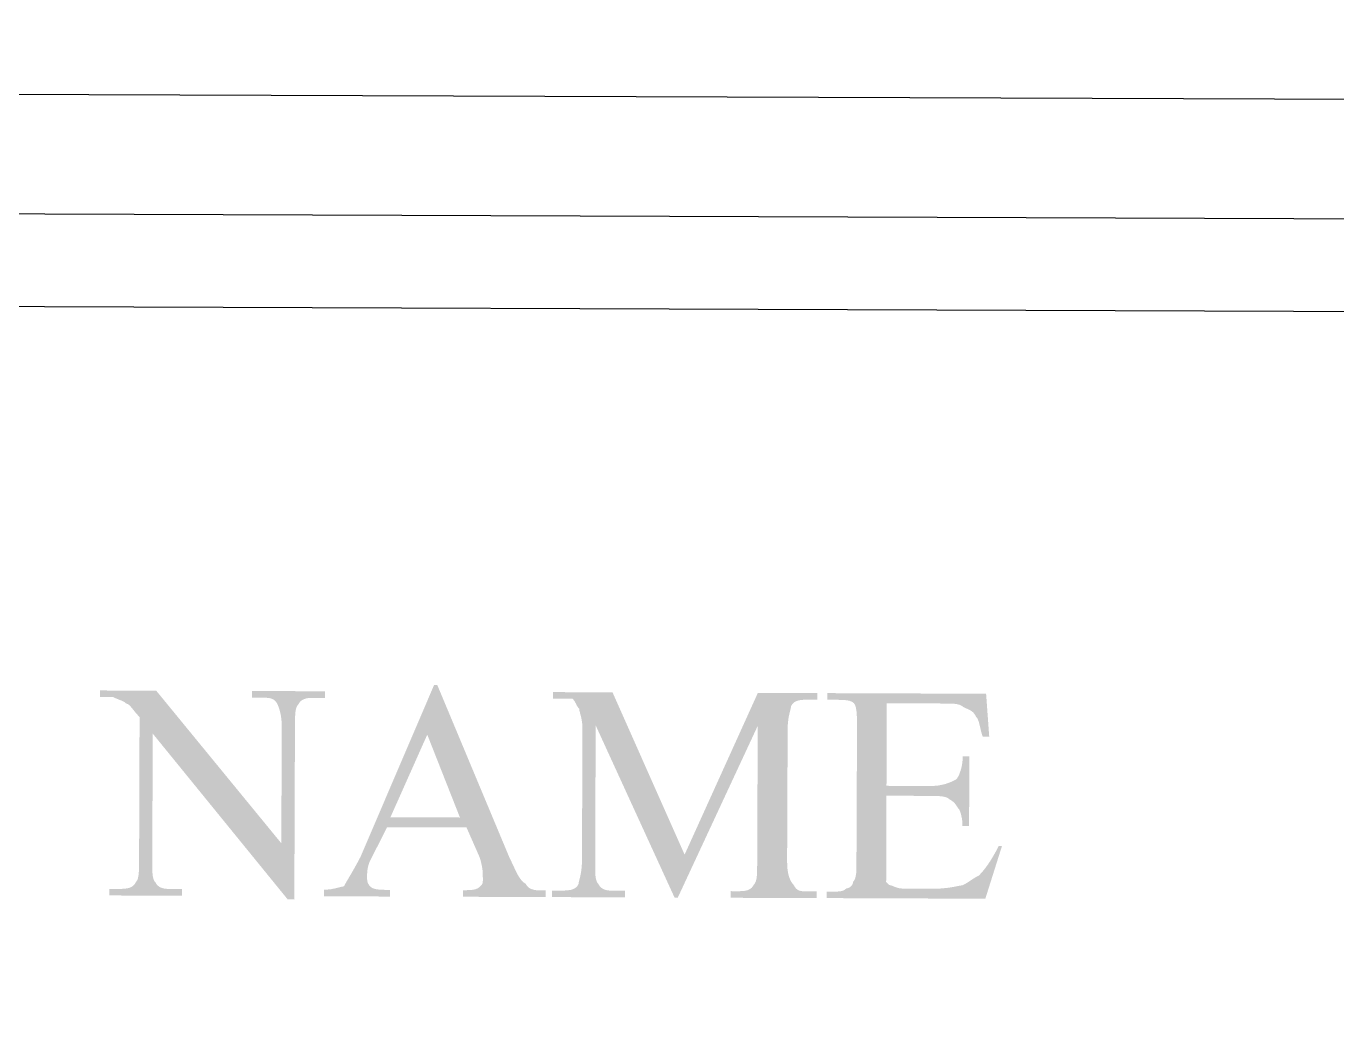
# Model space of a CAD drawing. Header units: millimetres. Extents: x -125 to 146, y -26 to 163.
# Drawn here: x 113.02 to 129.83, y 149.94 to 162.62 of the extents above; entities that cross this region are included whole.
import ezdxf
from ezdxf.xclip import XClip

# ---------------------------------------------------------------- set-up
doc = ezdxf.new("R2010")
doc.units = ezdxf.units.MM
doc.header["$MEASUREMENT"] = 0
doc.header["$XCLIPFRAME"] = 0
doc.layers.get('0').update_dxf_attribs({"color": 255, "linetype": 'CONTINUOUS'})

# ---------------------------------------------------------------- blocks, each defined once
blk = doc.blocks.new('MF3276_2')
at = {"color": 7, "linetype": 'Continuous', "lineweight": 25, "true_color": 0x000007}
blk.add_lwpolyline([(11.099, 269.319), (11.099, -7.784), (199.197, -7.784), (199.197, 269.319)], close=True, dxfattribs=at)
blk = doc.blocks.new('MF5382_3')
at = {"color": 7, "linetype": 'Continuous', "lineweight": 25, "true_color": 0x000007}
blk.add_lwpolyline([(197.67, 53.755), (197.67, -5.961), (171.424, -5.961), (171.424, 53.755)], close=True, dxfattribs=at)
blk = doc.blocks.new('MF5399_4')
at = {"color": 7, "linetype": 'Continuous', "lineweight": 25, "true_color": 0x000007}
blk.add_lwpolyline([(196.482, 52.612), (196.482, -4.776), (172.612, -4.776), (172.612, 52.612)], close=True, dxfattribs=at)

msp = doc.modelspace()

# ---------------------------------------------------------------- hatches: boundary and pattern name
at = {"true_color": 0x000007}
for points in [[(113.972, 154.109), (114.691, 154.107), (116.295, 152.151), (116.301, 153.635), (116.301, 153.656), (116.3, 153.676), (116.299, 153.696), (116.298, 153.716), (116.296, 153.735), (116.294, 153.753), (116.292, 153.771), (116.289, 153.789), (116.286, 153.805), (116.282, 153.822), (116.279, 153.837), (116.275, 153.852), (116.271, 153.866), (116.267, 153.88), (116.262, 153.893), (116.258, 153.905), (116.253, 153.916), (116.248, 153.927), (116.243, 153.937), (116.238, 153.946), (116.233, 153.954), (116.228, 153.962), (116.223, 153.968), (116.217, 153.974), (116.212, 153.979), (116.207, 153.984), (116.201, 153.988), (116.196, 153.992), (116.19, 153.995), (116.184, 153.999), (116.178, 154.001), (116.172, 154.004), (116.165, 154.006), (116.158, 154.008), (116.151, 154.01), (116.143, 154.011), (116.135, 154.013), (116.127, 154.014), (116.117, 154.014), (116.108, 154.015), (116.097, 154.016), (116.087, 154.016), (116.075, 154.016), (116.063, 154.017), (116.05, 154.017), (116.036, 154.017), (116.021, 154.017), (116.006, 154.017), (115.919, 154.017), (115.919, 154.102), (116.853, 154.099), (116.853, 154.014), (116.726, 154.014), (116.715, 154.014), (116.704, 154.014), (116.694, 154.014), (116.683, 154.014), (116.673, 154.014), (116.663, 154.013), (116.652, 154.013), (116.642, 154.012), (116.632, 154.01), (116.623, 154.009), (116.613, 154.007), (116.604, 154.004), (116.595, 154.001), (116.586, 153.998), (116.577, 153.994), (116.569, 153.99), (116.561, 153.985), (116.553, 153.979), (116.545, 153.973), (116.538, 153.966), (116.531, 153.958), (116.525, 153.95), (116.519, 153.941), (116.514, 153.931), (116.508, 153.925), (116.504, 153.919), (116.5, 153.913), (116.496, 153.906), (116.492, 153.898), (116.489, 153.89), (116.486, 153.882), (116.484, 153.873), (116.481, 153.863), (116.479, 153.853), (116.478, 153.842), (116.476, 153.83), (116.475, 153.818), (116.474, 153.805), (116.473, 153.791), (116.472, 153.777), (116.472, 153.762), (116.471, 153.746), (116.471, 153.73), (116.471, 153.712), (116.47, 153.694), (116.47, 153.675), (116.47, 153.655), (116.47, 153.634), (116.462, 151.43), (116.377, 151.431), (114.647, 153.556), (114.641, 151.945), (114.641, 151.924), (114.641, 151.905), (114.641, 151.886), (114.641, 151.867), (114.641, 151.85), (114.641, 151.833), (114.641, 151.818), (114.642, 151.802), (114.643, 151.788), (114.643, 151.775), (114.644, 151.762), (114.645, 151.749), (114.647, 151.738), (114.648, 151.727), (114.65, 151.717), (114.653, 151.707), (114.655, 151.698), (114.658, 151.689), (114.661, 151.681), (114.664, 151.674), (114.668, 151.667), (114.672, 151.66), (114.677, 151.654), (114.682, 151.649), (114.688, 151.639), (114.694, 151.629), (114.7, 151.621), (114.707, 151.613), (114.714, 151.606), (114.722, 151.6), (114.73, 151.594), (114.738, 151.589), (114.747, 151.584), (114.757, 151.581), (114.767, 151.577), (114.777, 151.574), (114.788, 151.572), (114.799, 151.57), (114.811, 151.568), (114.823, 151.567), (114.835, 151.566), (114.848, 151.565), (114.862, 151.564), (114.876, 151.564), (114.89, 151.563), (114.905, 151.563), (114.92, 151.563), (114.936, 151.563), (115.02, 151.563), (115.02, 151.478), (114.089, 151.482), (114.089, 151.566), (114.174, 151.566), (114.189, 151.566), (114.205, 151.566), (114.219, 151.566), (114.234, 151.566), (114.248, 151.566), (114.261, 151.567), (114.274, 151.568), (114.287, 151.569), (114.299, 151.57), (114.311, 151.572), (114.322, 151.573), (114.333, 151.576), (114.343, 151.579), (114.353, 151.582), (114.362, 151.586), (114.371, 151.59), (114.38, 151.595), (114.388, 151.601), (114.396, 151.607), (114.403, 151.614), (114.41, 151.622), (114.417, 151.63), (114.423, 151.639), (114.428, 151.65), (114.433, 151.655), (114.438, 151.661), (114.442, 151.668), (114.446, 151.674), (114.45, 151.682), (114.453, 151.69), (114.456, 151.698), (114.458, 151.708), (114.46, 151.717), (114.462, 151.728), (114.464, 151.738), (114.466, 151.75), (114.467, 151.762), (114.468, 151.775), (114.469, 151.789), (114.469, 151.803), (114.47, 151.818), (114.47, 151.834), (114.471, 151.851), (114.471, 151.868), (114.471, 151.886), (114.471, 151.905), (114.471, 151.925), (114.472, 151.946), (114.478, 153.769), (114.468, 153.779), (114.458, 153.79), (114.449, 153.8), (114.439, 153.811), (114.431, 153.821), (114.422, 153.831), (114.414, 153.841), (114.406, 153.851), (114.399, 153.86), (114.392, 153.869), (114.385, 153.877), (114.378, 153.886), (114.372, 153.893), (114.365, 153.901), (114.359, 153.907), (114.353, 153.913), (114.348, 153.919), (114.342, 153.924), (114.336, 153.928), (114.331, 153.932), (114.326, 153.935), (114.32, 153.937), (114.315, 153.938), (114.31, 153.939), (114.304, 153.944), (114.299, 153.949), (114.294, 153.953), (114.288, 153.957), (114.283, 153.961), (114.277, 153.964), (114.272, 153.967), (114.266, 153.97), (114.26, 153.973), (114.254, 153.976), (114.247, 153.979), (114.241, 153.981), (114.234, 153.984), (114.227, 153.987), (114.22, 153.989), (114.213, 153.992), (114.205, 153.995), (114.197, 153.999), (114.188, 154.002), (114.179, 154.006), (114.17, 154.01), (114.161, 154.014), (114.151, 154.019), (114.141, 154.024), (114.135, 154.024), (114.13, 154.024), (114.125, 154.024), (114.119, 154.024), (114.114, 154.024), (114.108, 154.024), (114.102, 154.024), (114.097, 154.024), (114.091, 154.024), (114.085, 154.024), (114.078, 154.024), (114.072, 154.024), (114.065, 154.024), (114.058, 154.024), (114.051, 154.024), (114.043, 154.024), (114.036, 154.024), (114.027, 154.024), (114.019, 154.024), (114.01, 154.024), (114.001, 154.025), (113.992, 154.025), (113.982, 154.025), (113.971, 154.025)], [(121.336, 151.455), (120.325, 153.662), (120.319, 151.924), (120.319, 151.903), (120.319, 151.884), (120.319, 151.865), (120.319, 151.846), (120.319, 151.829), (120.319, 151.812), (120.319, 151.797), (120.32, 151.781), (120.32, 151.767), (120.321, 151.754), (120.322, 151.741), (120.323, 151.728), (120.325, 151.717), (120.326, 151.706), (120.328, 151.696), (120.33, 151.686), (120.333, 151.677), (120.336, 151.668), (120.339, 151.66), (120.342, 151.653), (120.346, 151.646), (120.35, 151.639), (120.355, 151.633), (120.36, 151.628), (120.366, 151.618), (120.372, 151.608), (120.379, 151.6), (120.386, 151.592), (120.393, 151.585), (120.4, 151.579), (120.408, 151.573), (120.417, 151.568), (120.425, 151.563), (120.434, 151.56), (120.443, 151.556), (120.452, 151.553), (120.461, 151.551), (120.471, 151.549), (120.481, 151.547), (120.491, 151.546), (120.501, 151.545), (120.511, 151.544), (120.521, 151.543), (120.532, 151.543), (120.542, 151.543), (120.553, 151.542), (120.563, 151.542), (120.574, 151.542), (120.701, 151.542), (120.701, 151.457), (119.767, 151.461), (119.767, 151.545), (119.852, 151.545), (119.867, 151.545), (119.883, 151.545), (119.897, 151.545), (119.912, 151.545), (119.926, 151.545), (119.939, 151.546), (119.952, 151.547), (119.965, 151.548), (119.977, 151.549), (119.988, 151.551), (120, 151.552), (120.011, 151.555), (120.021, 151.558), (120.031, 151.561), (120.04, 151.565), (120.049, 151.569), (120.058, 151.574), (120.066, 151.58), (120.074, 151.586), (120.081, 151.593), (120.088, 151.601), (120.094, 151.609), (120.1, 151.618), (120.106, 151.629), (120.106, 151.634), (120.107, 151.64), (120.108, 151.647), (120.109, 151.653), (120.111, 151.661), (120.113, 151.669), (120.115, 151.677), (120.117, 151.687), (120.12, 151.696), (120.122, 151.707), (120.125, 151.718), (120.128, 151.729), (120.13, 151.741), (120.133, 151.754), (120.135, 151.768), (120.138, 151.782), (120.14, 151.797), (120.142, 151.813), (120.144, 151.83), (120.146, 151.847), (120.147, 151.865), (120.148, 151.884), (120.149, 151.904), (120.149, 151.925), (120.156, 153.621), (120.156, 153.636), (120.155, 153.652), (120.154, 153.666), (120.153, 153.681), (120.151, 153.695), (120.149, 153.708), (120.147, 153.721), (120.145, 153.734), (120.143, 153.746), (120.14, 153.758), (120.138, 153.769), (120.135, 153.78), (120.133, 153.79), (120.13, 153.8), (120.127, 153.809), (120.125, 153.818), (120.123, 153.827), (120.121, 153.835), (120.119, 153.843), (120.117, 153.85), (120.116, 153.857), (120.115, 153.863), (120.115, 153.869), (120.114, 153.875), (120.109, 153.88), (120.105, 153.886), (120.1, 153.891), (120.096, 153.896), (120.093, 153.901), (120.089, 153.907), (120.086, 153.912), (120.083, 153.917), (120.08, 153.923), (120.078, 153.928), (120.075, 153.933), (120.072, 153.939), (120.07, 153.944), (120.067, 153.949), (120.064, 153.954), (120.061, 153.96), (120.058, 153.965), (120.055, 153.97), (120.052, 153.976), (120.048, 153.981), (120.044, 153.986), (120.04, 153.992), (120.035, 153.997), (120.03, 154.002), (120.02, 154.002), (120.01, 154.002), (120, 154.002), (119.991, 154.002), (119.982, 154.002), (119.973, 154.002), (119.964, 154.002), (119.955, 154.003), (119.946, 154.003), (119.937, 154.003), (119.928, 154.003), (119.919, 154.003), (119.91, 154.003), (119.9, 154.003), (119.89, 154.003), (119.88, 154.003), (119.869, 154.003), (119.858, 154.003), (119.846, 154.003), (119.833, 154.003), (119.82, 154.003), (119.806, 154.003), (119.792, 154.003), (119.776, 154.003), (119.776, 154.088), (120.541, 154.085), (121.465, 152.005), (122.404, 154.078), (123.168, 154.075), (123.168, 153.991), (123.083, 153.991), (123.068, 153.991), (123.053, 153.991), (123.038, 153.991), (123.023, 153.991), (123.01, 153.99), (122.996, 153.99), (122.983, 153.989), (122.971, 153.988), (122.958, 153.987), (122.947, 153.985), (122.935, 153.983), (122.925, 153.981), (122.914, 153.978), (122.904, 153.975), (122.895, 153.971), (122.886, 153.967), (122.877, 153.962), (122.869, 153.956), (122.861, 153.95), (122.854, 153.943), (122.847, 153.935), (122.841, 153.927), (122.835, 153.917), (122.829, 153.907), (122.829, 153.902), (122.828, 153.896), (122.827, 153.889), (122.826, 153.882), (122.824, 153.875), (122.822, 153.867), (122.82, 153.858), (122.818, 153.849), (122.815, 153.84), (122.813, 153.829), (122.81, 153.818), (122.808, 153.807), (122.805, 153.795), (122.802, 153.782), (122.8, 153.768), (122.797, 153.754), (122.795, 153.739), (122.793, 153.723), (122.791, 153.706), (122.789, 153.689), (122.788, 153.671), (122.787, 153.652), (122.786, 153.632), (122.786, 153.611), (122.779, 151.915), (122.78, 151.894), (122.78, 151.874), (122.781, 151.855), (122.782, 151.837), (122.784, 151.82), (122.786, 151.803), (122.789, 151.787), (122.791, 151.772), (122.794, 151.758), (122.798, 151.744), (122.801, 151.731), (122.805, 151.719), (122.809, 151.708), (122.813, 151.697), (122.818, 151.686), (122.822, 151.677), (122.827, 151.667), (122.832, 151.659), (122.837, 151.651), (122.842, 151.643), (122.847, 151.636), (122.852, 151.63), (122.858, 151.624), (122.863, 151.618), (122.868, 151.608), (122.874, 151.599), (122.879, 151.59), (122.884, 151.583), (122.89, 151.576), (122.896, 151.569), (122.902, 151.564), (122.908, 151.559), (122.915, 151.554), (122.922, 151.55), (122.929, 151.547), (122.937, 151.544), (122.945, 151.542), (122.954, 151.54), (122.963, 151.538), (122.972, 151.536), (122.983, 151.535), (122.994, 151.535), (123.005, 151.534), (123.017, 151.534), (123.031, 151.533), (123.044, 151.533), (123.059, 151.533), (123.074, 151.533), (123.159, 151.533), (123.159, 151.448), (122.055, 151.452), (122.056, 151.537), (122.14, 151.536), (122.151, 151.536), (122.161, 151.536), (122.172, 151.536), (122.182, 151.537), (122.193, 151.537), (122.203, 151.538), (122.213, 151.538), (122.223, 151.539), (122.233, 151.541), (122.243, 151.542), (122.253, 151.544), (122.262, 151.547), (122.271, 151.549), (122.28, 151.553), (122.289, 151.557), (122.297, 151.561), (122.305, 151.566), (122.313, 151.572), (122.321, 151.578), (122.328, 151.585), (122.334, 151.592), (122.341, 151.601), (122.347, 151.61), (122.352, 151.62), (122.357, 151.626), (122.362, 151.632), (122.366, 151.638), (122.37, 151.645), (122.374, 151.653), (122.377, 151.661), (122.38, 151.669), (122.382, 151.678), (122.385, 151.688), (122.387, 151.698), (122.388, 151.709), (122.39, 151.721), (122.391, 151.733), (122.392, 151.746), (122.393, 151.759), (122.394, 151.774), (122.394, 151.789), (122.395, 151.805), (122.395, 151.821), (122.395, 151.839), (122.395, 151.857), (122.396, 151.876), (122.396, 151.896), (122.396, 151.916), (122.402, 153.655), (121.378, 151.455)], [(124.057, 153.945), (124.053, 152.887), (124.603, 152.885), (124.624, 152.885), (124.644, 152.885), (124.663, 152.886), (124.682, 152.888), (124.699, 152.889), (124.716, 152.891), (124.733, 152.894), (124.748, 152.897), (124.763, 152.9), (124.778, 152.903), (124.792, 152.907), (124.806, 152.91), (124.819, 152.914), (124.832, 152.919), (124.844, 152.923), (124.856, 152.928), (124.868, 152.932), (124.88, 152.937), (124.891, 152.942), (124.902, 152.947), (124.913, 152.952), (124.924, 152.958), (124.934, 152.963), (124.945, 152.968), (124.95, 152.974), (124.956, 152.98), (124.961, 152.988), (124.966, 152.996), (124.971, 153.005), (124.976, 153.014), (124.981, 153.024), (124.986, 153.035), (124.991, 153.047), (124.995, 153.059), (124.999, 153.071), (125.004, 153.084), (125.007, 153.098), (125.011, 153.111), (125.015, 153.126), (125.018, 153.14), (125.021, 153.155), (125.023, 153.17), (125.025, 153.185), (125.027, 153.201), (125.029, 153.217), (125.03, 153.232), (125.03, 153.248), (125.031, 153.264), (125.115, 153.264), (125.112, 152.372), (125.027, 152.372), (125.027, 152.388), (125.027, 152.403), (125.026, 152.418), (125.025, 152.432), (125.023, 152.446), (125.021, 152.459), (125.019, 152.472), (125.017, 152.484), (125.014, 152.495), (125.012, 152.506), (125.009, 152.516), (125.007, 152.526), (125.004, 152.535), (125.002, 152.543), (124.999, 152.551), (124.997, 152.558), (124.994, 152.564), (124.992, 152.569), (124.991, 152.574), (124.989, 152.577), (124.988, 152.58), (124.987, 152.582), (124.986, 152.584), (124.986, 152.584), (124.981, 152.59), (124.976, 152.595), (124.972, 152.6), (124.968, 152.606), (124.964, 152.611), (124.96, 152.616), (124.957, 152.622), (124.953, 152.627), (124.95, 152.633), (124.946, 152.638), (124.942, 152.644), (124.938, 152.649), (124.934, 152.655), (124.93, 152.66), (124.925, 152.666), (124.92, 152.671), (124.915, 152.677), (124.909, 152.682), (124.902, 152.687), (124.895, 152.693), (124.887, 152.698), (124.879, 152.704), (124.869, 152.709), (124.859, 152.714), (124.854, 152.719), (124.847, 152.724), (124.841, 152.728), (124.834, 152.732), (124.826, 152.736), (124.818, 152.739), (124.81, 152.742), (124.801, 152.744), (124.792, 152.747), (124.782, 152.749), (124.772, 152.75), (124.762, 152.752), (124.751, 152.753), (124.74, 152.754), (124.728, 152.755), (124.716, 152.756), (124.703, 152.756), (124.69, 152.757), (124.677, 152.757), (124.663, 152.757), (124.649, 152.757), (124.634, 152.757), (124.619, 152.758), (124.603, 152.758), (124.053, 152.76), (124.049, 151.868), (124.049, 151.857), (124.049, 151.847), (124.049, 151.836), (124.049, 151.826), (124.049, 151.815), (124.049, 151.805), (124.049, 151.795), (124.049, 151.785), (124.049, 151.775), (124.049, 151.765), (124.049, 151.756), (124.049, 151.746), (124.049, 151.737), (124.049, 151.728), (124.049, 151.72), (124.049, 151.711), (124.049, 151.703), (124.049, 151.695), (124.049, 151.688), (124.049, 151.681), (124.049, 151.674), (124.048, 151.668), (124.048, 151.662), (124.048, 151.656), (124.049, 151.656), (124.049, 151.656), (124.05, 151.655), (124.052, 151.653), (124.053, 151.652), (124.055, 151.65), (124.057, 151.648), (124.059, 151.645), (124.062, 151.643), (124.064, 151.64), (124.067, 151.638), (124.07, 151.635), (124.072, 151.632), (124.075, 151.63), (124.077, 151.627), (124.08, 151.625), (124.082, 151.623), (124.084, 151.621), (124.086, 151.619), (124.088, 151.617), (124.089, 151.616), (124.09, 151.615), (124.09, 151.614), (124.091, 151.614), (124.096, 151.614), (124.101, 151.613), (124.107, 151.612), (124.112, 151.611), (124.117, 151.609), (124.123, 151.607), (124.129, 151.605), (124.134, 151.603), (124.14, 151.6), (124.147, 151.598), (124.153, 151.595), (124.159, 151.592), (124.166, 151.59), (124.173, 151.587), (124.18, 151.585), (124.188, 151.582), (124.196, 151.58), (124.204, 151.578), (124.212, 151.576), (124.221, 151.574), (124.23, 151.573), (124.239, 151.572), (124.249, 151.571), (124.26, 151.571), (124.683, 151.569), (124.704, 151.569), (124.725, 151.57), (124.745, 151.571), (124.765, 151.572), (124.784, 151.574), (124.803, 151.576), (124.821, 151.578), (124.839, 151.58), (124.856, 151.582), (124.872, 151.585), (124.888, 151.587), (124.902, 151.59), (124.917, 151.592), (124.93, 151.595), (124.943, 151.597), (124.955, 151.6), (124.967, 151.602), (124.978, 151.604), (124.987, 151.606), (124.997, 151.607), (125.005, 151.609), (125.012, 151.61), (125.019, 151.61), (125.025, 151.61), (125.035, 151.616), (125.045, 151.621), (125.055, 151.626), (125.064, 151.631), (125.073, 151.637), (125.082, 151.642), (125.09, 151.647), (125.098, 151.652), (125.107, 151.658), (125.115, 151.663), (125.123, 151.668), (125.131, 151.674), (125.139, 151.679), (125.147, 151.684), (125.155, 151.689), (125.163, 151.695), (125.171, 151.7), (125.18, 151.705), (125.188, 151.71), (125.197, 151.716), (125.207, 151.721), (125.216, 151.726), (125.226, 151.731), (125.237, 151.737), (125.247, 151.747), (125.258, 151.759), (125.269, 151.77), (125.279, 151.782), (125.29, 151.795), (125.3, 151.808), (125.311, 151.821), (125.322, 151.835), (125.332, 151.849), (125.343, 151.864), (125.354, 151.879), (125.364, 151.895), (125.375, 151.911), (125.386, 151.927), (125.396, 151.944), (125.407, 151.962), (125.418, 151.98), (125.428, 151.998), (125.439, 152.017), (125.45, 152.036), (125.46, 152.055), (125.471, 152.075), (125.481, 152.096), (125.492, 152.117), (125.534, 152.117), (125.32, 151.44), (123.286, 151.448), (123.286, 151.532), (123.371, 151.532), (123.381, 151.532), (123.391, 151.532), (123.401, 151.532), (123.41, 151.532), (123.418, 151.532), (123.427, 151.532), (123.435, 151.533), (123.443, 151.533), (123.45, 151.534), (123.458, 151.535), (123.464, 151.536), (123.471, 151.537), (123.478, 151.538), (123.484, 151.54), (123.49, 151.542), (123.496, 151.544), (123.502, 151.546), (123.508, 151.549), (123.513, 151.552), (123.519, 151.556), (123.524, 151.56), (123.529, 151.564), (123.535, 151.569), (123.54, 151.574), (123.545, 151.574), (123.551, 151.574), (123.556, 151.575), (123.561, 151.577), (123.566, 151.579), (123.571, 151.581), (123.576, 151.583), (123.581, 151.586), (123.586, 151.589), (123.59, 151.592), (123.594, 151.596), (123.598, 151.6), (123.602, 151.604), (123.606, 151.608), (123.609, 151.613), (123.612, 151.617), (123.615, 151.622), (123.618, 151.627), (123.62, 151.632), (123.622, 151.637), (123.623, 151.642), (123.624, 151.647), (123.625, 151.653), (123.625, 151.658), (123.63, 151.663), (123.635, 151.669), (123.639, 151.676), (123.643, 151.683), (123.647, 151.69), (123.65, 151.698), (123.653, 151.706), (123.655, 151.714), (123.657, 151.723), (123.659, 151.733), (123.661, 151.743), (123.663, 151.753), (123.664, 151.764), (123.665, 151.775), (123.666, 151.787), (123.666, 151.799), (123.667, 151.811), (123.667, 151.824), (123.668, 151.838), (123.668, 151.852), (123.668, 151.866), (123.668, 151.881), (123.668, 151.896), (123.668, 151.912), (123.675, 153.608), (123.675, 153.629), (123.675, 153.649), (123.675, 153.669), (123.675, 153.689), (123.675, 153.708), (123.674, 153.726), (123.674, 153.744), (123.674, 153.761), (123.673, 153.778), (123.672, 153.794), (123.671, 153.81), (123.67, 153.825), (123.669, 153.839), (123.667, 153.852), (123.665, 153.865), (123.663, 153.877), (123.661, 153.889), (123.658, 153.9), (123.655, 153.909), (123.651, 153.918), (123.647, 153.927), (123.643, 153.934), (123.639, 153.941), (123.634, 153.947), (123.628, 153.952), (123.622, 153.956), (123.616, 153.961), (123.609, 153.964), (123.602, 153.968), (123.594, 153.971), (123.586, 153.974), (123.577, 153.977), (123.568, 153.979), (123.559, 153.981), (123.549, 153.982), (123.538, 153.984), (123.528, 153.985), (123.516, 153.986), (123.505, 153.987), (123.493, 153.988), (123.48, 153.988), (123.467, 153.989), (123.454, 153.989), (123.44, 153.989), (123.425, 153.99), (123.411, 153.99), (123.395, 153.99), (123.38, 153.99), (123.295, 153.99), (123.295, 154.075), (125.33, 154.067), (125.37, 153.517), (125.286, 153.517), (125.281, 153.533), (125.276, 153.548), (125.272, 153.563), (125.268, 153.577), (125.264, 153.591), (125.261, 153.605), (125.258, 153.618), (125.255, 153.63), (125.252, 153.642), (125.249, 153.654), (125.247, 153.665), (125.244, 153.676), (125.241, 153.686), (125.239, 153.696), (125.236, 153.706), (125.233, 153.715), (125.23, 153.723), (125.227, 153.732), (125.224, 153.739), (125.22, 153.747), (125.216, 153.754), (125.212, 153.76), (125.207, 153.766), (125.202, 153.771), (125.197, 153.782), (125.191, 153.791), (125.186, 153.8), (125.181, 153.807), (125.175, 153.815), (125.17, 153.821), (125.164, 153.827), (125.158, 153.833), (125.152, 153.838), (125.146, 153.843), (125.14, 153.847), (125.133, 153.851), (125.127, 153.855), (125.12, 153.859), (125.113, 153.862), (125.105, 153.866), (125.097, 153.869), (125.089, 153.873), (125.081, 153.877), (125.072, 153.881), (125.063, 153.885), (125.053, 153.889), (125.043, 153.894), (125.033, 153.899), (125.028, 153.904), (125.022, 153.909), (125.015, 153.913), (125.008, 153.917), (125.001, 153.92), (124.993, 153.924), (124.985, 153.927), (124.977, 153.929), (124.968, 153.931), (124.958, 153.933), (124.948, 153.935), (124.938, 153.936), (124.927, 153.938), (124.915, 153.939), (124.904, 153.94), (124.891, 153.94), (124.879, 153.941), (124.865, 153.941), (124.852, 153.942), (124.838, 153.942), (124.823, 153.942), (124.808, 153.942), (124.793, 153.942), (124.777, 153.942)]]:
    msp.add_hatch(color=7, dxfattribs=at).paths.add_polyline_path(points)
h = msp.add_hatch(color=7, dxfattribs=at)
h.paths.add_polyline_path([(118.669, 152.354), (117.651, 152.357), (117.438, 151.935), (117.432, 151.924), (117.428, 151.914), (117.423, 151.903), (117.42, 151.893), (117.416, 151.882), (117.413, 151.872), (117.41, 151.862), (117.407, 151.852), (117.405, 151.842), (117.403, 151.832), (117.401, 151.823), (117.4, 151.813), (117.399, 151.804), (117.398, 151.795), (117.397, 151.787), (117.396, 151.778), (117.396, 151.77), (117.395, 151.762), (117.395, 151.755), (117.395, 151.748), (117.395, 151.741), (117.394, 151.735), (117.394, 151.729), (117.394, 151.723), (117.394, 151.718), (117.394, 151.713), (117.394, 151.707), (117.395, 151.702), (117.395, 151.697), (117.395, 151.692), (117.395, 151.686), (117.396, 151.681), (117.396, 151.676), (117.397, 151.67), (117.398, 151.665), (117.399, 151.66), (117.401, 151.654), (117.403, 151.649), (117.404, 151.644), (117.407, 151.639), (117.409, 151.633), (117.412, 151.628), (117.415, 151.623), (117.418, 151.617), (117.422, 151.612), (117.427, 151.607), (117.431, 151.601), (117.436, 151.596), (117.442, 151.591), (117.448, 151.586), (117.454, 151.582), (117.461, 151.578), (117.468, 151.575), (117.476, 151.572), (117.484, 151.569), (117.493, 151.566), (117.502, 151.564), (117.511, 151.562), (117.521, 151.56), (117.531, 151.559), (117.542, 151.558), (117.553, 151.556), (117.565, 151.556), (117.577, 151.555), (117.59, 151.554), (117.603, 151.554), (117.616, 151.554), (117.63, 151.553), (117.644, 151.553), (117.659, 151.553), (117.674, 151.553), (117.69, 151.553), (117.69, 151.468), (116.843, 151.471), (116.843, 151.556), (116.859, 151.556), (116.874, 151.557), (116.889, 151.558), (116.903, 151.559), (116.917, 151.56), (116.931, 151.562), (116.944, 151.564), (116.956, 151.567), (116.969, 151.569), (116.98, 151.571), (116.991, 151.574), (117.002, 151.577), (117.013, 151.579), (117.023, 151.582), (117.032, 151.584), (117.041, 151.587), (117.05, 151.589), (117.058, 151.591), (117.066, 151.593), (117.073, 151.594), (117.08, 151.596), (117.086, 151.597), (117.092, 151.597), (117.098, 151.597), (117.103, 151.608), (117.109, 151.619), (117.115, 151.631), (117.122, 151.643), (117.129, 151.656), (117.137, 151.669), (117.145, 151.682), (117.153, 151.696), (117.161, 151.71), (117.17, 151.725), (117.179, 151.74), (117.188, 151.756), (117.198, 151.772), (117.207, 151.788), (117.217, 151.805), (117.227, 151.823), (117.237, 151.841), (117.247, 151.859), (117.258, 151.877), (117.268, 151.897), (117.279, 151.916), (117.289, 151.936), (117.3, 151.957), (117.311, 151.978), (118.253, 154.178), (118.295, 154.178), (119.218, 151.971), (119.229, 151.95), (119.238, 151.929), (119.248, 151.909), (119.257, 151.889), (119.266, 151.87), (119.275, 151.852), (119.283, 151.834), (119.291, 151.817), (119.3, 151.8), (119.308, 151.784), (119.315, 151.768), (119.323, 151.753), (119.331, 151.739), (119.339, 151.725), (119.347, 151.713), (119.355, 151.7), (119.364, 151.689), (119.372, 151.678), (119.381, 151.668), (119.39, 151.659), (119.399, 151.651), (119.408, 151.644), (119.418, 151.637), (119.429, 151.631), (119.434, 151.621), (119.44, 151.612), (119.446, 151.603), (119.453, 151.595), (119.461, 151.588), (119.468, 151.582), (119.476, 151.576), (119.485, 151.571), (119.494, 151.567), (119.503, 151.563), (119.513, 151.56), (119.524, 151.557), (119.534, 151.554), (119.546, 151.552), (119.557, 151.55), (119.57, 151.549), (119.582, 151.548), (119.595, 151.547), (119.609, 151.547), (119.622, 151.546), (119.637, 151.546), (119.652, 151.546), (119.667, 151.546), (119.682, 151.546), (119.682, 151.461), (118.624, 151.465), (118.624, 151.549), (118.635, 151.549), (118.645, 151.549), (118.656, 151.549), (118.666, 151.549), (118.677, 151.55), (118.687, 151.55), (118.697, 151.55), (118.707, 151.551), (118.717, 151.551), (118.727, 151.552), (118.736, 151.553), (118.746, 151.554), (118.755, 151.556), (118.764, 151.557), (118.773, 151.559), (118.781, 151.561), (118.789, 151.564), (118.797, 151.567), (118.804, 151.57), (118.811, 151.573), (118.818, 151.577), (118.824, 151.581), (118.83, 151.586), (118.836, 151.591), (118.841, 151.596), (118.846, 151.601), (118.85, 151.605), (118.854, 151.609), (118.857, 151.613), (118.86, 151.616), (118.863, 151.619), (118.866, 151.622), (118.868, 151.625), (118.87, 151.628), (118.872, 151.631), (118.873, 151.633), (118.874, 151.636), (118.875, 151.639), (118.876, 151.641), (118.877, 151.644), (118.877, 151.647), (118.878, 151.65), (118.878, 151.654), (118.878, 151.657), (118.878, 151.661), (118.878, 151.666), (118.879, 151.67), (118.879, 151.675), (118.879, 151.686), (118.879, 151.697), (118.879, 151.707), (118.878, 151.718), (118.878, 151.729), (118.878, 151.74), (118.878, 151.751), (118.877, 151.762), (118.877, 151.773), (118.876, 151.784), (118.875, 151.796), (118.874, 151.808), (118.872, 151.82), (118.871, 151.832), (118.869, 151.845), (118.867, 151.857), (118.864, 151.871), (118.861, 151.884), (118.858, 151.898), (118.855, 151.912), (118.851, 151.926), (118.847, 151.941), (118.842, 151.956), (118.837, 151.972)])
h.paths.add_polyline_path([(118.585, 152.481), (118.166, 153.543), (117.694, 152.484)])

# ---------------------------------------------------------------- block references
at = {"color": 7, "true_color": 0xffffff}
ref = msp.add_blockref('MF3276_2', (144.555, -37.569), dxfattribs=dict(at, rotation=89.78812348408282))
XClip(ref).set_block_clipping_path([(10.921999677, 269.4940003633), (199.4323359172, 269.4940003633), (199.4314651163, -0.2354814323), (10.921999677, 0)])
ref = msp.add_blockref('MF5382_3', (144.555, -37.569), dxfattribs=dict(at, rotation=89.78812348408282))
XClip(ref).set_block_clipping_path([(171.2383365631, 0), (197.9083333333, 53.9326737722)])
ref = msp.add_blockref('MF5399_4', (144.555, -37.569), dxfattribs=dict(at, rotation=89.78812348408282))
XClip(ref).set_block_clipping_path([(172.4236647288, 0), (196.7230051676, 52.7896718343)])

doc.saveas('drawing.dxf')
